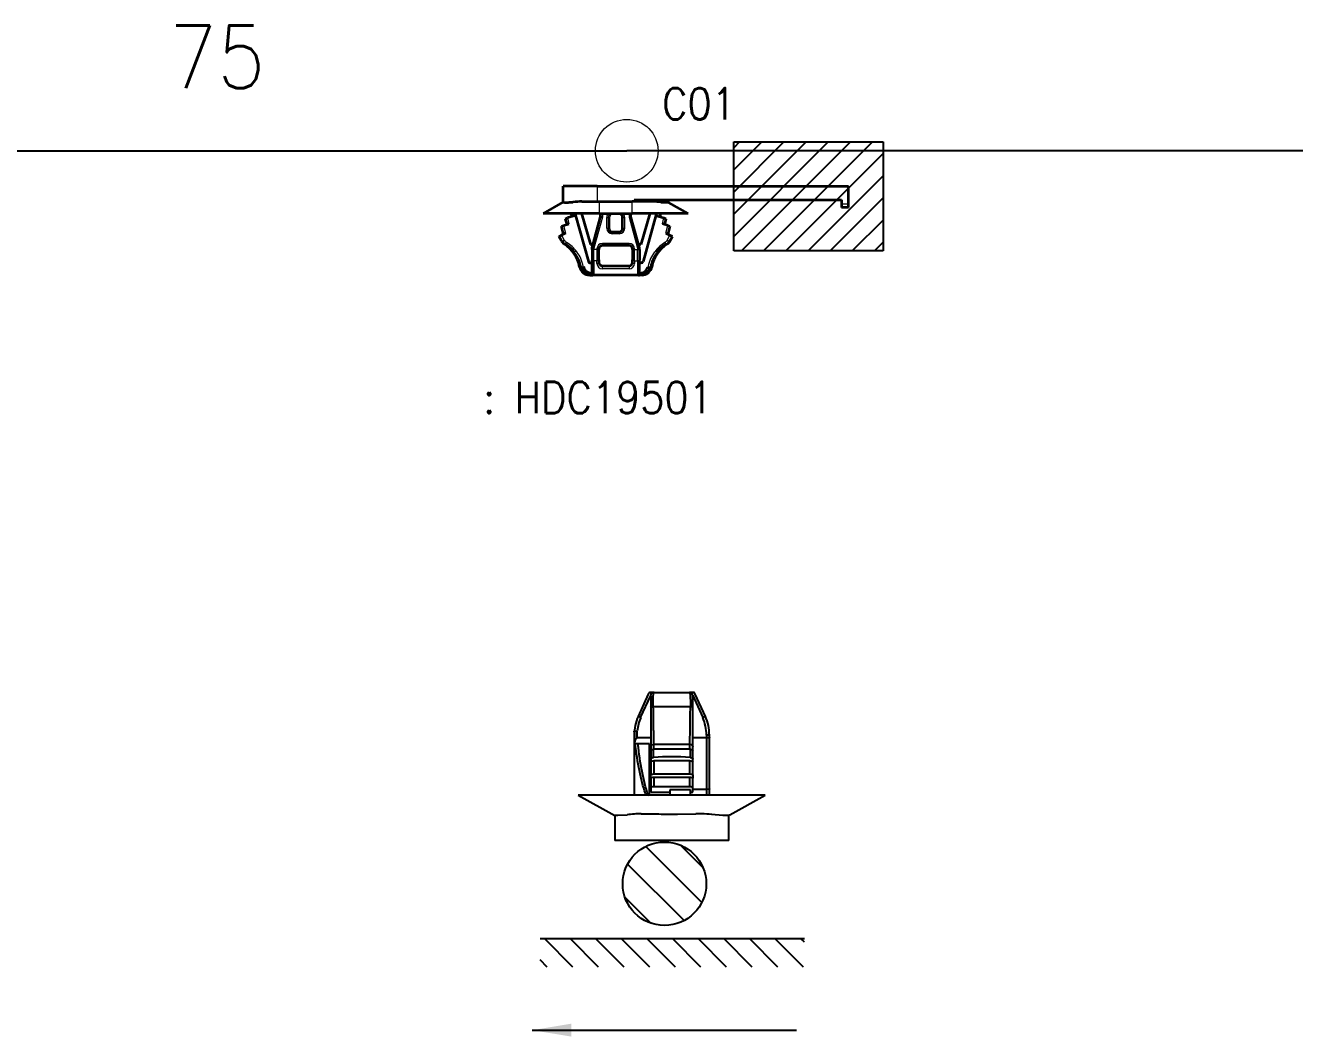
# Model space of a CAD drawing. Header units: inches. Extents: x 47316 to 59086, y 3141 to 11743.
# Drawn here: x 47722.6 to 47823.8, y 7178.5 to 7259.1 of the extents above; entities that cross this region are included whole.
import ezdxf

# ---------------------------------------------------------------- set-up
doc = ezdxf.new("R2010")
doc.units = ezdxf.units.IN
doc.header["$MEASUREMENT"] = 0
doc.layers.add('Beschreibung', color=7, linetype='Continuous', lineweight=25)
doc.styles.get("Standard").update_dxf_attribs({"font": ''})
doc.styles.get('Standard').set_extended_font_data('SimSun')
doc.linetypes.add('_VH_OTCON', pattern='A,0.0001,[7,VeSys.shx,S=0.1,R=0,X=0,Y=0],-0.4,[7,VeSys.shx,S=0.1,R=0,X=0,Y=0],-0.4,["X",Standard,S=1,R=0,X=-0.5,Y=-0.5],-0.0001,[7,VeSys.shx,S=0.1,R=0,X=0,Y=0],-0.4', length=1.2002)

msp = doc.modelspace()

# ---------------------------------------------------------------- linework, layer by layer
at = {"color": 0, "lineweight": -3}
for p, q in [((47786.59, 7249.84), (47779.06, 7242.3)), ((47784.83, 7249.84), (47779.06, 7244.07)), ((47783.06, 7249.84), (47779.06, 7245.84)), ((47781.29, 7249.84), (47779.06, 7247.61)), ((47779.52, 7249.84), (47779.06, 7249.37)), ((47779.06, 7241.15), (47779.06, 7249.84)), ((47779.06, 7249.84), (47790.97, 7249.84)), ((47788.36, 7249.84), (47779.67, 7241.15)), ((47790.13, 7249.84), (47781.44, 7241.15)), ((47790.97, 7249.84), (47790.97, 7241.15)), ((47790.97, 7248.91), (47783.21, 7241.15)), ((47790.97, 7247.14), (47784.98, 7241.15)), ((47790.97, 7245.37), (47786.74, 7241.15)), ((47790.97, 7243.6), (47788.51, 7241.15)), ((47790.97, 7241.84), (47790.28, 7241.15)), ((47790.97, 7241.15), (47779.06, 7241.15)), ((47772.64, 7205.57, 0), (47772.66, 7205.82, 0)), ((47772.66, 7205.82, 0), (47772.68, 7205.89, 0)), ((47772.68, 7205.91, 0), (47772.69, 7205.92, 0)), ((47772.68, 7205.89, 0), (47772.68, 7205.91, 0)), ((47772.69, 7205.92, 0), (47772.7, 7205.93, 0)), ((47772.69, 7205.92, 0), (47772.69, 7205.92, 0)), ((47775.52, 7205.93, 0), (47775.53, 7205.92, 0)), ((47775.53, 7205.92, 0), (47775.53, 7205.92, 0)), ((47775.53, 7205.92, 0), (47775.54, 7205.9, 0)), ((47775.54, 7205.9, 0), (47775.55, 7205.87, 0)), ((47775.55, 7205.87, 0), (47775.57, 7205.74, 0)), ((47775.57, 7205.74, 0), (47775.6, 7205.02, 0)), ((47772.62, 7204.8, 0), (47772.64, 7205.57, 0)), ((47775.6, 7205.02, 0), (47775.6, 7204.8, 0)), ((47771.11, 7202.77, 0), (47771.12, 7202.83, 0)), ((47771.12, 7202.83, 0), (47771.13, 7202.85, 0)), ((47777.06, 7202.3, 0), (47776.88, 7202.29, 0)), ((47777.1, 7202.3, 0), (47777.06, 7202.3, 0)), ((47777.11, 7202.31, 0), (47777.1, 7202.3, 0)), ((47777.11, 7202.32, 0), (47777.11, 7202.31, 0)), ((47777.11, 7202.31, 0), (47777.11, 7202.31, 0)), ((47777.11, 7202.31, 0), (47777.11, 7202.31, 0)), ((47772.43, 7200.63, 0), (47772.47, 7200.68, 0)), ((47772.47, 7200.68, 0), (47772.58, 7200.72, 0)), ((47772.58, 7200.72, 0), (47772.65, 7200.73, 0)), ((47775.57, 7200.73, 0), (47775.7, 7200.7, 0)), ((47775.7, 7200.7, 0), (47775.76, 7200.67, 0)), ((47772.43, 7200.61, 0), (47772.43, 7200.63, 0)), ((47775.76, 7200.67, 0), (47775.78, 7200.64, 0)), ((47775.78, 7200.64, 0), (47775.79, 7200.61, 0)), ((47772.02, 7197.85, 0), (47772.13, 7197.76, 0)), ((47772.13, 7197.76, 0), (47772.23, 7197.74, 0)), ((47777.06, 7198.2, 0), (47776.88, 7198.19, 0)), ((47777.1, 7198.21, 0), (47777.06, 7198.2, 0)), ((47777.11, 7198.21, 0), (47777.1, 7198.21, 0)), ((47777.11, 7198.22, 0), (47777.11, 7198.22, 0)), ((47777.11, 7198.22, 0), (47777.11, 7198.22, 0)), ((47777.11, 7198.22, 0), (47777.11, 7198.21, 0)), ((47769.56, 7196.12, 0), (47769.56, 7196.12, 0)), ((47769.56, 7196.12, 0), (47769.56, 7196.12, 0)), ((47769.56, 7196.12, 0), (47769.56, 7196.12, 0)), ((47769.56, 7196.12, 0), (47769.57, 7196.12, 0)), ((47769.57, 7196.12, 0), (47769.59, 7196.12, 0)), ((47769.59, 7196.12, 0), (47769.81, 7196.12, 0)), ((47771.72, 7196.24, 0), (47772.16, 7196.25, 0)), ((47772.16, 7196.25, 0), (47773.07, 7196.23, 0)), ((47778.18, 7196.13, 0), (47778.61, 7196.12, 0)), ((47778.61, 7196.12, 0), (47778.65, 7196.12, 0)), ((47778.65, 7196.12, 0), (47778.66, 7196.12, 0)), ((47778.66, 7196.12, 0), (47778.66, 7196.12, 0)), ((47778.66, 7196.12, 0), (47778.66, 7196.12, 0)), ((47776.51, 7189.17, 0), (47772.05, 7193.64, 0)), ((47776.61, 7191.94, 0), (47774.81, 7193.73, 0)), ((47775.1, 7187.72, 0), (47770.59, 7192.23, 0)), ((47772.46, 7187.5, 0), (47770.38, 7189.59, 0)), ((47763.62, 7186.29, 0), (47784.69, 7186.29, 0)), ((47766.23, 7184.02, 0), (47763.95, 7186.29, 0)), ((47768.27, 7184.02, 0), (47766, 7186.29, 0)), ((47770.31, 7184.02, 0), (47768.04, 7186.29, 0)), ((47772.35, 7184.02, 0), (47770.08, 7186.29, 0)), ((47774.4, 7184.02, 0), (47772.13, 7186.29, 0)), ((47776.44, 7184.02, 0), (47774.17, 7186.29, 0)), ((47778.48, 7184.02, 0), (47776.21, 7186.29, 0)), ((47780.53, 7184.02, 0), (47778.26, 7186.29, 0)), ((47782.57, 7184.02, 0), (47780.3, 7186.29, 0)), ((47784.61, 7184.02, 0), (47782.34, 7186.29, 0)), ((47784.69, 7185.99, 0), (47784.38, 7186.29, 0)), ((47764.18, 7184.02, 0), (47763.62, 7184.58, 0))]:
    msp.add_line(p, q, dxfattribs=at)
at = {"color": 0, "linetype": '_VH_OTCON', "lineweight": -2, "ltscale": 5}
for p in [(47704.77, 7249.13), (47900.77, 7249.13)]:
    msp.add_line(p, (47770.52, 7249.13), dxfattribs=at)
at = {"color": 0, "lineweight": 35, "ltscale": 0.125}
msp.add_line((47768.17, 7246.31), (47765.44, 7246.31), dxfattribs=at)
at = {"color": 0, "lineweight": 35, "ltscale": 0.058097}
msp.add_line((47765.44, 7245.04), (47765.44, 7246.31), dxfattribs=at)
at = {"color": 0, "lineweight": 35}
for p, q in [((47768.17, 7246.31), (47788.21, 7246.31)), ((47771.12, 7245.21), (47787.66, 7245.21)), ((47766.94, 7245.09), (47767.46, 7245.09)), ((47767.46, 7245.09), (47768.17, 7245.09)), ((47771.61, 7245.09), (47771.12, 7245.09)), ((47772.57, 7245.08), (47771.61, 7245.09)), ((47766.98, 7239.66), (47766.9, 7239.88)), ((47767.11, 7239.47), (47766.98, 7239.66)), ((47767.06, 7239.91), (47767.13, 7239.71)), ((47767.3, 7239.33), (47767.11, 7239.47)), ((47767.13, 7239.71), (47767.27, 7239.54)), ((47767.27, 7239.54), (47767.46, 7239.42)), ((47767.51, 7239.24), (47767.3, 7239.33)), ((47767.46, 7239.42), (47767.69, 7239.37)), ((47767.75, 7239.21), (47767.51, 7239.24)), ((47767.69, 7239.37), (47767.75, 7239.37)), ((47767.78, 7239.21), (47767.81, 7239.22)), ((47767.81, 7239.22), (47767.9, 7239.29)), ((47771.47, 7239.22), (47771.39, 7239.29)), ((47771.5, 7239.21), (47771.47, 7239.22)), ((47771.54, 7239.37), (47771.69, 7239.39)), ((47771.65, 7239.21), (47771.54, 7239.21)), ((47771.84, 7239.26), (47771.65, 7239.21)), ((47771.69, 7239.39), (47771.84, 7239.43)), ((47771.84, 7239.43), (47772.02, 7239.55)), ((47772.02, 7239.35), (47771.84, 7239.26)), ((47772.02, 7239.55), (47772.16, 7239.72)), ((47772.17, 7239.47), (47772.02, 7239.35)), ((47772.16, 7239.72), (47772.21, 7239.84)), ((47772.31, 7239.66), (47772.17, 7239.47)), ((47772.38, 7239.88), (47772.31, 7239.66))]:
    msp.add_line(p, q, dxfattribs=at)
at = {"color": 0, "lineweight": 13, "ltscale": 0.055515}
msp.add_line((47768.17, 7246.31), (47768.17, 7245.09), dxfattribs=at)
at = {"color": 0, "lineweight": 35, "ltscale": 0.065}
msp.add_line((47788.21, 7244.89), (47788.21, 7246.31), dxfattribs=at)
at = {"color": 0, "lineweight": 13, "ltscale": 0.005515}
msp.add_line((47771.12, 7245.21), (47771.12, 7245.09), dxfattribs=at)
at = {"color": 0, "lineweight": 35, "ltscale": 0.009625}
msp.add_line((47773.85, 7245), (47773.85, 7245.21), dxfattribs=at)
at = {"color": 0, "lineweight": 35, "ltscale": 0.015}
msp.add_line((47787.66, 7245.21), (47787.66, 7244.89), dxfattribs=at)
at = {"color": 0, "lineweight": 35, "ltscale": 0.083533}
msp.add_line((47765.43, 7245.03), (47763.85, 7244.12), dxfattribs=at)
at = {"color": 0, "lineweight": 35, "ltscale": 0.000679}
msp.add_line((47765.44, 7245.04), (47765.45, 7245.03), dxfattribs=at)
at = {"color": 0, "lineweight": 35, "ltscale": 0.0075}
for p, q in [((47768.17, 7245.09), (47768.33, 7245.09)), ((47771.12, 7245.09), (47770.95, 7245.09))]:
    msp.add_line(p, q, dxfattribs=at)
at = {"color": 0, "lineweight": 13, "ltscale": 0.001282}
msp.add_line((47768.33, 7245.09), (47768.33, 7245.07), dxfattribs=at)
at = {"color": 0, "lineweight": 35, "ltscale": 0.12}
for p, q in [((47768.33, 7245.09), (47770.95, 7245.09)), ((47768.33, 7244.12), (47770.95, 7244.12))]:
    msp.add_line(p, q, dxfattribs=at)
at = {"color": 0, "lineweight": 13, "ltscale": 0.04327}
msp.add_line((47768.33, 7245.07), (47768.33, 7244.12), dxfattribs=at)
at = {"color": 0, "lineweight": 13, "ltscale": 0.044551}
msp.add_line((47770.95, 7244.12), (47770.95, 7245.09), dxfattribs=at)
at = {"color": 0, "lineweight": 35, "ltscale": 0.031039}
msp.add_line((47773.25, 7245.03), (47772.57, 7245.08), dxfattribs=at)
at = {"color": 0, "lineweight": 35, "ltscale": 0.082984}
msp.add_line((47775.43, 7244.12), (47773.85, 7245), dxfattribs=at)
at = {"color": 0, "lineweight": 13, "ltscale": 0.025}
for p, q in [((47787.66, 7244.89), (47788.21, 7244.89)), ((47769.92, 7242.51), (47769.37, 7242.51))]:
    msp.add_line(p, q, dxfattribs=at)
at = {"color": 0, "lineweight": 35, "ltscale": 0.0125}
for p, q in [((47787.66, 7244.89), (47787.66, 7244.61)), ((47788.21, 7244.61), (47788.21, 7244.89)), ((47768.44, 7243.85), (47768.44, 7244.12)), ((47770.84, 7243.85), (47770.84, 7244.12))]:
    msp.add_line(p, q, dxfattribs=at)
at = {"color": 0, "lineweight": 35, "ltscale": 0.025}
for p, q in [((47788.21, 7244.61), (47787.66, 7244.61)), ((47769.92, 7244.09), (47769.37, 7244.09)), ((47769.37, 7242.67), (47769.92, 7242.67))]:
    msp.add_line(p, q, dxfattribs=at)
at = {"color": 0, "lineweight": 35, "ltscale": 0.027465}
for p, q in [((47764.45, 7244.12), (47763.85, 7244.12)), ((47775.43, 7244.12), (47774.83, 7244.12))]:
    msp.add_line(p, q, dxfattribs=at)
at = {"color": 0, "lineweight": 35, "ltscale": 0.177535}
for p, q in [((47768.33, 7244.12), (47764.45, 7244.12)), ((47774.83, 7244.12), (47770.95, 7244.12))]:
    msp.add_line(p, q, dxfattribs=at)
at = {"color": 0, "lineweight": 35, "ltscale": 0.020678}
for p, q in [((47765.48, 7243.16), (47765.91, 7243.31)), ((47773.8, 7243.16), (47773.37, 7243.31))]:
    msp.add_line(p, q, dxfattribs=at)
at = {"color": 0, "lineweight": 35, "ltscale": 0.007529}
for p, q in [((47765.64, 7243.71), (47765.8, 7243.77)), ((47765.33, 7243.11), (47765.48, 7243.16)), ((47773.8, 7243.16), (47773.96, 7243.11))]:
    msp.add_line(p, q, dxfattribs=at)
at = {"color": 0, "lineweight": 35, "ltscale": 0.021471}
for p, q in [((47765.76, 7243.26), (47765.64, 7243.71)), ((47773.64, 7243.71), (47773.53, 7243.26))]:
    msp.add_line(p, q, dxfattribs=at)
at = {"color": 0, "lineweight": 35, "ltscale": 0.030681}
for p, q in [((47766.43, 7243.98), (47765.8, 7243.77)), ((47772.85, 7243.98), (47773.49, 7243.77))]:
    msp.add_line(p, q, dxfattribs=at)
at = {"color": 0, "lineweight": 13, "ltscale": 0.021471}
for p, q in [((47765.8, 7243.77), (47765.91, 7243.31)), ((47773.37, 7243.31), (47773.49, 7243.77))]:
    msp.add_line(p, q, dxfattribs=at)
at = {"color": 0, "lineweight": 35, "ltscale": 0.002501}
for p, q in [((47766.1, 7244.07), (47766.1, 7244.12)), ((47773.18, 7244.12), (47773.18, 7244.07))]:
    msp.add_line(p, q, dxfattribs=at)
at = {"color": 0, "lineweight": 13, "ltscale": 0.013976}
for p, q in [((47766.41, 7244.07), (47766.1, 7244.07)), ((47773.18, 7244.07), (47772.88, 7244.07))]:
    msp.add_line(p, q, dxfattribs=at)
at = {"color": 0, "lineweight": 35, "ltscale": 0.008851}
for p, q in [((47766.1, 7244.07), (47766.11, 7243.87)), ((47773.18, 7244.07), (47773.18, 7243.87))]:
    msp.add_line(p, q, dxfattribs=at)
at = {"color": 0, "lineweight": 35, "ltscale": 0.002595}
for p, q in [((47766.39, 7244.12), (47766.41, 7244.07)), ((47772.88, 7244.07), (47772.89, 7244.12))]:
    msp.add_line(p, q, dxfattribs=at)
at = {"color": 0, "lineweight": 35, "ltscale": 0.003887}
for p, q in [((47766.41, 7244.07), (47766.43, 7243.98)), ((47772.88, 7244.07), (47772.85, 7243.98))]:
    msp.add_line(p, q, dxfattribs=at)
at = {"color": 0, "lineweight": 35, "ltscale": 0.175583}
for p, q in [((47766.43, 7243.98), (47767.46, 7240.29)), ((47772.85, 7243.98), (47771.83, 7240.29))]:
    msp.add_line(p, q, dxfattribs=at)
at = {"color": 0, "lineweight": 35, "ltscale": 0.117275}
for p, q in [((47766.91, 7244.12), (47767.64, 7241.66)), ((47772.37, 7244.12), (47771.65, 7241.66))]:
    msp.add_line(p, q, dxfattribs=at)
at = {"color": 0, "lineweight": 35, "ltscale": 0.11676}
for p, q in [((47767.76, 7241.39), (47768.44, 7243.85)), ((47771.53, 7241.39), (47770.84, 7243.85))]:
    msp.add_line(p, q, dxfattribs=at)
at = {"color": 0, "lineweight": 13, "ltscale": 0.11676}
for p, q in [((47768.58, 7243.83), (47767.9, 7241.37)), ((47770.71, 7243.83), (47771.39, 7241.37))]:
    msp.add_line(p, q, dxfattribs=at)
at = {"color": 0, "lineweight": 35, "ltscale": 0.006308}
for p, q in [((47768.58, 7243.83), (47768.44, 7243.85)), ((47770.71, 7243.83), (47770.84, 7243.85)), ((47767.9, 7241.37), (47767.76, 7241.39)), ((47771.39, 7241.37), (47771.53, 7241.39))]:
    msp.add_line(p, q, dxfattribs=at)
at = {"color": 0, "lineweight": 13, "ltscale": 0.013352}
for p, q in [((47768.58, 7244.12), (47768.58, 7243.83)), ((47770.71, 7244.12), (47770.71, 7243.83))]:
    msp.add_line(p, q, dxfattribs=at)
at = {"color": 0, "lineweight": 13, "ltscale": 0.04}
for p, q in [((47768.93, 7242.95), (47768.93, 7243.82)), ((47770.35, 7243.82), (47770.35, 7242.95))]:
    msp.add_line(p, q, dxfattribs=at)
at = {"color": 0, "lineweight": 13, "ltscale": 0.0075}
for p, q in [((47768.93, 7243.82), (47769.1, 7243.82)), ((47770.19, 7243.82), (47770.35, 7243.82)), ((47768.93, 7242.95), (47769.1, 7242.95)), ((47769.37, 7242.67), (47769.37, 7242.51)), ((47769.92, 7242.67), (47769.92, 7242.51)), ((47770.19, 7242.95), (47770.35, 7242.95)), ((47768.3, 7241.31), (47768.14, 7241.31)), ((47768.3, 7241.25), (47768.14, 7241.25)), ((47768.58, 7241.58), (47768.58, 7241.75)), ((47770.71, 7241.58), (47770.71, 7241.75)), ((47771.14, 7241.31), (47770.98, 7241.31)), ((47771.14, 7241.25), (47770.98, 7241.25)), ((47767.75, 7239.37), (47767.75, 7239.21)), ((47771.54, 7239.37), (47771.54, 7239.21))]:
    msp.add_line(p, q, dxfattribs=at)
at = {"color": 0, "lineweight": 35, "ltscale": 0.04}
for p, q in [((47769.1, 7243.82), (47769.1, 7242.95)), ((47770.19, 7242.95), (47770.19, 7243.82))]:
    msp.add_line(p, q, dxfattribs=at)
at = {"color": 0, "lineweight": 13, "ltscale": 0.001247}
for p, q in [((47769.37, 7244.12), (47769.37, 7244.09)), ((47769.92, 7244.12), (47769.92, 7244.09))]:
    msp.add_line(p, q, dxfattribs=at)
at = {"color": 0, "lineweight": 35, "ltscale": 0.007528}
msp.add_line((47773.49, 7243.77), (47773.64, 7243.71), dxfattribs=at)
at = {"color": 0, "lineweight": 35, "ltscale": 0.003397}
for p, q in [((47765.11, 7242.29), (47765.18, 7242.32)), ((47774.17, 7242.29), (47774.11, 7242.32))]:
    msp.add_line(p, q, dxfattribs=at)
at = {"color": 0, "lineweight": 35, "ltscale": 0.019002}
for p, q in [((47765.31, 7241.93), (47765.11, 7242.29)), ((47773.97, 7241.93), (47774.17, 7242.29))]:
    msp.add_line(p, q, dxfattribs=at)
at = {"color": 0, "lineweight": 35, "ltscale": 0.007407}
for p, q in [((47765.18, 7242.32), (47765.32, 7242.4)), ((47773.96, 7242.4), (47774.11, 7242.32))]:
    msp.add_line(p, q, dxfattribs=at)
at = {"color": 0, "lineweight": 13, "ltscale": 0.020802}
for p, q in [((47765.4, 7241.93), (47765.18, 7242.32)), ((47774.11, 7242.32), (47773.88, 7241.93))]:
    msp.add_line(p, q, dxfattribs=at)
at = {"color": 0, "lineweight": 35, "ltscale": 0.016059}
for p, q in [((47765.64, 7242.55), (47765.32, 7242.4)), ((47773.65, 7242.55), (47773.96, 7242.4))]:
    msp.add_line(p, q, dxfattribs=at)
at = {"color": 0, "lineweight": 13, "ltscale": 0.020348}
for p, q in [((47765.32, 7242.4), (47765.54, 7242.01)), ((47773.74, 7242.01), (47773.96, 7242.4))]:
    msp.add_line(p, q, dxfattribs=at)
at = {"color": 0, "lineweight": 35, "ltscale": 0.029976}
for p, q in [((47765.49, 7242.48), (47765.33, 7243.11)), ((47773.96, 7243.11), (47773.8, 7242.48))]:
    msp.add_line(p, q, dxfattribs=at)
at = {"color": 0, "lineweight": 13, "ltscale": 0.029038}
for p, q in [((47765.48, 7243.16), (47765.64, 7242.55)), ((47773.65, 7242.55), (47773.8, 7243.16))]:
    msp.add_line(p, q, dxfattribs=at)
at = {"color": 0, "lineweight": 13, "ltscale": 0.004089}
for p, q in [((47765.4, 7241.93), (47765.31, 7241.93)), ((47773.88, 7241.93), (47773.97, 7241.93))]:
    msp.add_line(p, q, dxfattribs=at)
at = {"color": 0, "lineweight": 13, "ltscale": 0.007382}
for p, q in [((47765.4, 7241.93), (47765.54, 7242.01)), ((47773.74, 7242.01), (47773.88, 7241.93))]:
    msp.add_line(p, q, dxfattribs=at)
at = {"color": 0, "lineweight": 13, "ltscale": 0.004225}
for p, q in [((47765.54, 7241.68), (47765.64, 7241.68)), ((47773.74, 7241.68), (47773.65, 7241.68))]:
    msp.add_line(p, q, dxfattribs=at)
at = {"color": 0, "lineweight": 13, "ltscale": 0.007452}
for p, q in [((47765.64, 7241.68), (47765.72, 7241.82)), ((47773.56, 7241.82), (47773.65, 7241.68))]:
    msp.add_line(p, q, dxfattribs=at)
at = {"color": 0, "lineweight": 35, "ltscale": 0.009097}
for p, q in [((47767.64, 7241.66), (47767.83, 7241.66)), ((47771.65, 7241.66), (47771.45, 7241.66))]:
    msp.add_line(p, q, dxfattribs=at)
at = {"color": 0, "lineweight": 35, "ltscale": 0.006314}
for p, q in [((47767.76, 7241.25), (47767.76, 7241.39)), ((47771.53, 7241.25), (47771.53, 7241.39))]:
    msp.add_line(p, q, dxfattribs=at)
at = {"color": 0, "lineweight": 35, "ltscale": 0.038472}
for p, q in [((47767.76, 7241.25), (47767.76, 7240.41)), ((47771.53, 7241.25), (47771.53, 7240.41))]:
    msp.add_line(p, q, dxfattribs=at)
at = {"color": 0, "lineweight": 13, "ltscale": 0.00625}
for p, q in [((47767.9, 7241.25), (47767.76, 7241.25)), ((47771.39, 7241.25), (47771.53, 7241.25))]:
    msp.add_line(p, q, dxfattribs=at)
at = {"color": 0, "lineweight": 13, "ltscale": 0.005462}
for p, q in [((47767.9, 7241.37), (47767.9, 7241.25)), ((47771.39, 7241.37), (47771.39, 7241.25))]:
    msp.add_line(p, q, dxfattribs=at)
at = {"color": 0, "lineweight": 13, "ltscale": 0.041036}
for p, q in [((47767.9, 7240.36), (47767.9, 7241.25)), ((47768.14, 7241.25), (47768.14, 7240.36)), ((47771.14, 7240.36), (47771.14, 7241.25)), ((47771.39, 7240.36), (47771.39, 7241.25))]:
    msp.add_line(p, q, dxfattribs=at)
at = {"color": 0, "lineweight": 13, "ltscale": 0.01125}
for p, q in [((47768.14, 7241.25), (47767.9, 7241.25)), ((47771.14, 7241.25), (47771.39, 7241.25)), ((47768.14, 7240.36), (47767.9, 7240.36)), ((47771.14, 7240.36), (47771.39, 7240.36))]:
    msp.add_line(p, q, dxfattribs=at)
at = {"color": 0, "lineweight": 13, "ltscale": 0.002564}
for p, q in [((47768.14, 7241.25), (47768.14, 7241.31)), ((47771.14, 7241.31), (47771.14, 7241.25))]:
    msp.add_line(p, q, dxfattribs=at)
at = {"color": 0, "lineweight": 35, "ltscale": 0.002564}
for p, q in [((47768.3, 7241.31), (47768.3, 7241.25)), ((47770.98, 7241.25), (47770.98, 7241.31))]:
    msp.add_line(p, q, dxfattribs=at)
at = {"color": 0, "lineweight": 35, "ltscale": 0.037959}
for p, q in [((47768.3, 7240.42), (47768.3, 7241.25)), ((47770.98, 7241.25), (47770.98, 7240.42))]:
    msp.add_line(p, q, dxfattribs=at)
at = {"color": 0, "lineweight": 13, "ltscale": 0.0975}
for p, q in [((47768.58, 7241.75), (47770.71, 7241.75)), ((47770.71, 7239.71), (47768.58, 7239.71))]:
    msp.add_line(p, q, dxfattribs=at)
at = {"color": 0, "lineweight": 35, "ltscale": 0.0975}
for p, q in [((47770.71, 7241.58), (47768.58, 7241.58)), ((47768.58, 7239.94), (47770.71, 7239.94))]:
    msp.add_line(p, q, dxfattribs=at)
at = {"color": 0, "lineweight": 35, "ltscale": 0.0015}
for p, q in [((47767.59, 7240.19), (47767.62, 7240.19)), ((47771.7, 7240.19), (47771.66, 7240.19))]:
    msp.add_line(p, q, dxfattribs=at)
at = {"color": 0, "lineweight": 35, "ltscale": 0.048384}
for p, q in [((47767.76, 7239.36), (47767.76, 7240.41)), ((47771.53, 7239.36), (47771.53, 7240.41))]:
    msp.add_line(p, q, dxfattribs=at)
at = {"color": 0, "lineweight": 13, "ltscale": 0.048964}
for p, q in [((47767.9, 7240.36), (47767.9, 7239.29)), ((47771.39, 7240.36), (47771.39, 7239.29))]:
    msp.add_line(p, q, dxfattribs=at)
at = {"color": 0, "lineweight": 13, "ltscale": 0.009477}
for p, q in [((47768.14, 7240.15), (47768.14, 7240.36)), ((47771.14, 7240.36), (47771.14, 7240.15))]:
    msp.add_line(p, q, dxfattribs=at)
at = {"color": 0, "lineweight": 35, "ltscale": 0.009477}
for p, q in [((47768.3, 7240.42), (47768.3, 7240.22)), ((47770.98, 7240.22), (47770.98, 7240.42))]:
    msp.add_line(p, q, dxfattribs=at)
at = {"color": 0, "lineweight": 13, "ltscale": 0.006544}
for p, q in [((47766.76, 7239.88), (47766.9, 7239.88)), ((47772.52, 7239.88), (47772.38, 7239.88))]:
    msp.add_line(p, q, dxfattribs=at)
at = {"color": 0, "lineweight": 13, "ltscale": 0.00714}
for p, q in [((47766.9, 7239.88), (47767.06, 7239.91)), ((47772.23, 7239.91), (47772.38, 7239.88))]:
    msp.add_line(p, q, dxfattribs=at)
at = {"color": 0, "lineweight": 35, "ltscale": 0.008254}
for p, q in [((47767.57, 7239.21), (47767.75, 7239.21)), ((47771.72, 7239.21), (47771.54, 7239.21))]:
    msp.add_line(p, q, dxfattribs=at)
at = {"color": 0, "lineweight": 13, "ltscale": 0.000579}
for p, q in [((47767.75, 7239.37), (47767.76, 7239.37)), ((47771.53, 7239.37), (47771.54, 7239.37))]:
    msp.add_line(p, q, dxfattribs=at)
at = {"color": 0, "lineweight": 35, "ltscale": 0.000902}
msp.add_line((47767.77, 7239.21), (47767.75, 7239.21), dxfattribs=at)
at = {"color": 0, "lineweight": 35, "ltscale": 0.004469}
msp.add_line((47767.76, 7239.36), (47767.76, 7239.26), dxfattribs=at)
at = {"color": 0, "lineweight": 35, "ltscale": 0.002337}
msp.add_line((47767.76, 7239.26), (47767.76, 7239.21), dxfattribs=at)
at = {"color": 0, "lineweight": 35, "ltscale": 0.000981}
for p, q in [((47767.78, 7239.21), (47767.76, 7239.21)), ((47771.5, 7239.21), (47771.53, 7239.21))]:
    msp.add_line(p, q, dxfattribs=at)
at = {"color": 0, "lineweight": 35, "ltscale": 0.000373}
for p, q in [((47767.76, 7239.21), (47767.77, 7239.21)), ((47771.53, 7239.21), (47771.52, 7239.21))]:
    msp.add_line(p, q, dxfattribs=at)
at = {"color": 0, "lineweight": 35, "ltscale": 0.002639}
for p, q in [((47767.77, 7239.21), (47767.82, 7239.21)), ((47771.52, 7239.21), (47771.46, 7239.21))]:
    msp.add_line(p, q, dxfattribs=at)
at = {"color": 0, "lineweight": 35, "ltscale": 0.002032}
for p, q in [((47767.82, 7239.21), (47767.78, 7239.21)), ((47771.46, 7239.21), (47771.5, 7239.21))]:
    msp.add_line(p, q, dxfattribs=at)
at = {"color": 0, "lineweight": 35, "ltscale": 0.166478}
msp.add_line((47771.46, 7239.21), (47767.82, 7239.21), dxfattribs=at)
at = {"color": 0, "lineweight": 13, "ltscale": 0.16}
msp.add_line((47767.9, 7239.29), (47771.39, 7239.29), dxfattribs=at)
at = {"color": 0, "lineweight": 13, "ltscale": 0.010578}
for p, q in [((47768.58, 7239.71), (47768.58, 7239.94)), ((47770.71, 7239.94), (47770.71, 7239.71))]:
    msp.add_line(p, q, dxfattribs=at)
at = {"color": 0, "lineweight": 35, "ltscale": 0.000952}
msp.add_line((47771.54, 7239.21), (47771.52, 7239.21), dxfattribs=at)
at = {"color": 0, "lineweight": 35, "ltscale": 0.004472}
msp.add_line((47771.53, 7239.26), (47771.53, 7239.36), dxfattribs=at)
at = {"color": 0, "lineweight": 35, "ltscale": 0.002334}
msp.add_line((47771.53, 7239.26), (47771.53, 7239.21), dxfattribs=at)
at = {"color": 0, "lineweight": -3, "ltscale": 0.053693}
for p, q in [((47772.23, 7205.79, 0), (47771.43, 7204.01, 0)), ((47776.79, 7204.01, 0), (47775.99, 7205.79, 0))]:
    msp.add_line(p, q, dxfattribs=at)
at = {"color": 0, "lineweight": -3, "ltscale": 0.006045}
for p, q in [((47772.62, 7205.93, 0), (47772.4, 7205.92, 0)), ((47775.81, 7205.92, 0), (47775.59, 7205.93, 0))]:
    msp.add_line(p, q, dxfattribs=at)
at = {"color": 0, "lineweight": -3, "ltscale": 0.000905}
for p, q in [((47772.4, 7205.92, 0), (47772.44, 7205.93, 0)), ((47775.78, 7205.93, 0), (47775.81, 7205.92, 0))]:
    msp.add_line(p, q, dxfattribs=at)
at = {"color": 0, "lineweight": -3, "ltscale": 0.005143}
for p, q in [((47772.44, 7205.93, 0), (47772.62, 7205.93, 0)), ((47775.59, 7205.93, 0), (47775.78, 7205.93, 0))]:
    msp.add_line(p, q, dxfattribs=at)
at = {"color": 0, "lineweight": -3, "ltscale": 0.002066}
for p, q in [((47772.7, 7205.93, 0), (47772.62, 7205.93, 0)), ((47775.59, 7205.93, 0), (47775.52, 7205.93, 0))]:
    msp.add_line(p, q, dxfattribs=at)
at = {"color": 0, "lineweight": -3, "ltscale": 0.0775}
for p, q in [((47772.7, 7205.93, 0), (47775.52, 7205.93, 0)), ((47772.7, 7200.48, 0), (47775.52, 7200.48, 0)), ((47772.7, 7199.42, 0), (47775.52, 7199.42, 0)), ((47772.7, 7199.17, 0), (47775.52, 7199.17, 0)), ((47772.7, 7198.42, 0), (47775.52, 7198.42, 0))]:
    msp.add_line(p, q, dxfattribs=at)
at = {"color": 0, "lineweight": -3, "ltscale": 0.053057}
for p, q in [((47771.63, 7203.92, 0), (47772.43, 7205.68, 0)), ((47775.79, 7205.68, 0), (47776.58, 7203.92, 0))]:
    msp.add_line(p, q, dxfattribs=at)
at = {"color": 0, "lineweight": -3, "ltscale": 0.021668}
msp.add_line((47772.43, 7205.65, 0), (47772.43, 7204.86, 0), dxfattribs=at)
at = {"color": 0, "lineweight": -3, "ltscale": 0.002983}
msp.add_line((47772.43, 7204.86, 0), (47772.43, 7204.76, 0), dxfattribs=at)
at = {"color": 0, "lineweight": -3, "ltscale": 0.053395}
for p, q in [((47772.43, 7204.76, 0), (47772.43, 7202.81, 0)), ((47775.79, 7202.81, 0), (47775.79, 7204.76, 0))]:
    msp.add_line(p, q, dxfattribs=at)
at = {"color": 0, "lineweight": -3, "ltscale": 0.08209}
msp.add_line((47772.62, 7204.8, 0), (47775.6, 7204.8, 0), dxfattribs=at)
at = {"color": 0, "lineweight": -3, "ltscale": 0.024651}
msp.add_line((47775.79, 7204.76, 0), (47775.79, 7205.65, 0), dxfattribs=at)
at = {"color": 0, "lineweight": -3, "ltscale": 0.00625}
for p, q in [((47771.63, 7203.92, 0), (47771.43, 7204.01, 0)), ((47776.79, 7204.01, 0), (47776.58, 7203.92, 0)), ((47777.11, 7202.52, 0), (47776.88, 7202.52, 0))]:
    msp.add_line(p, q, dxfattribs=at)
at = {"color": 0, "lineweight": -3, "ltscale": 0.00605}
msp.add_line((47771.13, 7202.85, 0), (47771.35, 7202.84, 0), dxfattribs=at)
at = {"color": 0, "lineweight": -3, "ltscale": 0.028114}
msp.add_line((47771.13, 7202.85, 0), (47771.13, 7201.83, 0), dxfattribs=at)
at = {"color": 0, "lineweight": -3, "ltscale": 0.015327}
msp.add_line((47771.35, 7202.29, 0), (47771.35, 7202.84, 0), dxfattribs=at)
at = {"color": 0, "lineweight": -3, "ltscale": 0.034162}
for p, q in [((47772.43, 7202.81, 0), (47772.43, 7201.57, 0)), ((47775.79, 7201.57, 0), (47775.79, 7202.81, 0))]:
    msp.add_line(p, q, dxfattribs=at)
at = {"color": 0, "lineweight": -3, "ltscale": 0.131314}
msp.add_line((47771.11, 7202.52, 0), (47771.11, 7197.74, 0), dxfattribs=at)
at = {"color": 0, "lineweight": -3, "ltscale": 0.00175}
msp.add_line((47771.13, 7201.83, 0), (47771.19, 7201.83, 0), dxfattribs=at)
at = {"color": 0, "lineweight": -3, "ltscale": 0.006094}
msp.add_line((47771.41, 7201.83, 0), (47771.19, 7201.83, 0), dxfattribs=at)
at = {"color": 0, "lineweight": -3, "ltscale": 0.029565}
msp.add_line((47772.43, 7202.29, 0), (47771.35, 7202.29, 0), dxfattribs=at)
at = {"color": 0, "lineweight": -3, "ltscale": 0.025266}
msp.add_line((47772.33, 7201.83, 0), (47771.41, 7201.83, 0), dxfattribs=at)
at = {"color": 0, "lineweight": -3, "ltscale": 0.1125}
for p, q in [((47772.33, 7197.74, 0), (47772.33, 7201.83, 0)), ((47776.88, 7202.29, 0), (47776.88, 7198.19, 0)), ((47777.11, 7198.22, 0), (47777.11, 7202.32, 0))]:
    msp.add_line(p, q, dxfattribs=at)
at = {"color": 0, "lineweight": -3, "ltscale": 0.079191}
msp.add_line((47772.67, 7201.8, 0), (47775.55, 7201.8, 0), dxfattribs=at)
at = {"color": 0, "lineweight": -3, "ltscale": 0.03}
for p, q in [((47776.88, 7202.29, 0), (47775.79, 7202.29, 0)), ((47776.88, 7198.19, 0), (47775.79, 7198.19, 0))]:
    msp.add_line(p, q, dxfattribs=at)
at = {"color": 0, "lineweight": -3, "ltscale": 0.006314}
msp.add_line((47776.88, 7202.52, 0), (47776.88, 7202.29, 0), dxfattribs=at)
at = {"color": 0, "lineweight": -3, "ltscale": 0.005462}
msp.add_line((47777.11, 7202.32, 0), (47777.11, 7202.52, 0), dxfattribs=at)
at = {"color": 0, "lineweight": -3, "ltscale": 0.008564}
for p, q in [((47772.43, 7201.57, 0), (47772.43, 7201.26, 0)), ((47775.79, 7201.26, 0), (47775.79, 7201.57, 0))]:
    msp.add_line(p, q, dxfattribs=at)
at = {"color": 0, "lineweight": -3, "ltscale": 0.017713}
for p, q in [((47772.43, 7201.26, 0), (47772.43, 7200.61, 0)), ((47775.79, 7200.61, 0), (47775.79, 7201.26, 0))]:
    msp.add_line(p, q, dxfattribs=at)
at = {"color": 0, "lineweight": -3, "ltscale": 0.080151}
msp.add_line((47775.57, 7201.39, 0), (47772.65, 7201.39, 0), dxfattribs=at)
at = {"color": 0, "lineweight": -3, "ltscale": 0.018102}
for p, q in [((47772.65, 7200.73, 0), (47772.65, 7201.39, 0)), ((47775.57, 7201.39, 0), (47775.57, 7200.73, 0))]:
    msp.add_line(p, q, dxfattribs=at)
at = {"color": 0, "lineweight": -3, "ltscale": 0.00704}
for p, q in [((47772.43, 7200.61, 0), (47772.43, 7200.36, 0)), ((47775.79, 7200.36, 0), (47775.79, 7200.61, 0))]:
    msp.add_line(p, q, dxfattribs=at)
at = {"color": 0, "lineweight": -3, "ltscale": 0.028176}
for p, q in [((47772.43, 7200.36, 0), (47772.43, 7199.33, 0)), ((47775.79, 7199.33, 0), (47775.79, 7200.36, 0))]:
    msp.add_line(p, q, dxfattribs=at)
at = {"color": 0, "lineweight": -3, "ltscale": 0.029086}
for p, q in [((47772.7, 7199.42, 0), (47772.7, 7200.48, 0)), ((47775.52, 7200.48, 0), (47775.52, 7199.42, 0))]:
    msp.add_line(p, q, dxfattribs=at)
at = {"color": 0, "lineweight": -3, "ltscale": 0.006732}
for p, q in [((47772.43, 7199.08, 0), (47772.43, 7199.33, 0)), ((47775.79, 7199.33, 0), (47775.79, 7199.08, 0))]:
    msp.add_line(p, q, dxfattribs=at)
at = {"color": 0, "lineweight": -3, "ltscale": 0.020833}
for p, q in [((47772.43, 7199.08, 0), (47772.43, 7198.33, 0)), ((47772.7, 7198.42, 0), (47772.7, 7199.17, 0)), ((47775.52, 7199.17, 0), (47775.52, 7198.42, 0)), ((47775.79, 7198.33, 0), (47775.79, 7199.08, 0))]:
    msp.add_line(p, q, dxfattribs=at)
at = {"color": 0, "lineweight": -3, "ltscale": 0.1025}
for p, q in [((47770.38, 7197.74, 0), (47766.65, 7197.74, 0)), ((47781.57, 7197.74, 0), (47777.84, 7197.74, 0))]:
    msp.add_line(p, q, dxfattribs=at)
at = {"color": 0, "lineweight": -3, "ltscale": 0.091569}
msp.add_line((47766.65, 7197.74, 0), (47769.56, 7196.11, 0), dxfattribs=at)
at = {"color": 0, "lineweight": -3, "ltscale": 0.205}
msp.add_line((47777.84, 7197.74, 0), (47770.38, 7197.74, 0), dxfattribs=at)
at = {"color": 0, "lineweight": -3, "ltscale": 0.002888}
msp.add_line((47772.33, 7197.74, 0), (47772.23, 7197.74, 0), dxfattribs=at)
at = {"color": 0, "lineweight": -3, "ltscale": 0.0025}
msp.add_line((47772.43, 7198.19, 0), (47772.33, 7198.19, 0), dxfattribs=at)
at = {"color": 0, "lineweight": -3, "ltscale": 0.009989}
for p, q in [((47772.43, 7198.33, 0), (47772.43, 7197.96, 0)), ((47775.79, 7197.96, 0), (47775.79, 7198.33, 0))]:
    msp.add_line(p, q, dxfattribs=at)
at = {"color": 0, "lineweight": -3, "ltscale": 0.0425}
msp.add_line((47772.43, 7197.96, 0), (47773.97, 7197.96, 0), dxfattribs=at)
at = {"color": 0, "lineweight": -3, "ltscale": 0.045}
msp.add_line((47775.61, 7198.15, 0), (47773.97, 7198.15, 0), dxfattribs=at)
at = {"color": 0, "lineweight": -3, "ltscale": 0.011349}
msp.add_line((47773.97, 7198.15, 0), (47773.97, 7197.74, 0), dxfattribs=at)
at = {"color": 0, "lineweight": -3, "ltscale": 0.008849}
msp.add_line((47775.61, 7197.83, 0), (47775.61, 7198.15, 0), dxfattribs=at)
at = {"color": 0, "lineweight": -3, "ltscale": 0.005}
msp.add_line((47775.61, 7197.96, 0), (47775.79, 7197.96, 0), dxfattribs=at)
at = {"color": 0, "lineweight": -3, "ltscale": 0.0125}
msp.add_line((47776.88, 7198.19, 0), (47776.88, 7197.74, 0), dxfattribs=at)
at = {"color": 0, "lineweight": -3, "ltscale": 0.013352}
msp.add_line((47777.11, 7197.74, 0), (47777.11, 7198.22, 0), dxfattribs=at)
at = {"color": 0, "lineweight": -3, "ltscale": 0.088935}
msp.add_line((47778.74, 7196.16, 0), (47781.57, 7197.74, 0), dxfattribs=at)
at = {"color": 0, "lineweight": -3, "ltscale": 0.055515}
for p, q in [((47769.56, 7196.12, 0), (47769.56, 7194.1, 0)), ((47778.66, 7194.1, 0), (47778.66, 7196.12, 0))]:
    msp.add_line(p, q, dxfattribs=at)
at = {"color": 0, "lineweight": -3, "ltscale": 0.020257}
msp.add_line((47769.81, 7196.12, 0), (47770.55, 7196.17, 0), dxfattribs=at)
at = {"color": 0, "lineweight": -3, "ltscale": 0.001289}
msp.add_line((47771.67, 7196.24, 0), (47771.72, 7196.24, 0), dxfattribs=at)
at = {"color": 0, "lineweight": -3, "ltscale": 0.040122}
msp.add_line((47774.58, 7196.21, 0), (47776.04, 7196.25, 0), dxfattribs=at)
at = {"color": 0, "lineweight": -3, "ltscale": 0.024344}
msp.add_line((47777.29, 7196.2, 0), (47778.18, 7196.13, 0), dxfattribs=at)
at = {"color": 0, "lineweight": -3, "ltscale": 0.002634}
msp.add_line((47778.66, 7196.11, 0), (47778.74, 7196.16, 0), dxfattribs=at)
at = {"color": 0, "lineweight": -3, "ltscale": 0.25}
msp.add_line((47778.66, 7194.1, 0), (47769.56, 7194.1, 0), dxfattribs=at)
at = {"color": 0, "linetype": 'Continuous', "lineweight": 15}
msp.add_circle((47770.52, 7249.13), 2.5, dxfattribs=at)
at = {"color": 0, "lineweight": -3}
msp.add_circle((47773.53, 7190.66, 0), 3.33, dxfattribs=at)
at = {"color": 0, "lineweight": 35}
for centre, radius, start, end in [((47765.73, 7246.94), 1.93, 261.8362, 269.0839), ((47765.75, 7247.82), 2.81, 268.9393, 272.0077), ((47765.51, 7253.02), 8.01, 272.4165, 275.0805), ((47767.44, 7231.93), 13.16, 92.1435, 95.3099), ((47773.61, 7249.96), 4.94, 265.8469, 268.0141), ((47773.59, 7251.33), 6.31, 268.5519, 270.8883), ((47773.72, 7244.28), 0.733, 79.7849, 91.8591), ((47769.37, 7243.82), 0.273, 90, 180), ((47769.92, 7243.82), 0.273, 0, 90), ((47769.37, 7242.95), 0.273, 180, 270), ((47769.92, 7242.95), 0.273, 270, 0), ((47765.91, 7242.26), 0.683, 209.0124, 237.7148), ((47764.1, 7239.4), 2.7, 10.2704, 57.7148), ((47764.16, 7239.28), 2.82, 37.0411, 58.4228), ((47768.58, 7241.31), 0.273, 90, 180), ((47770.71, 7241.31), 0.273, 0, 90), ((47775.18, 7239.4), 2.7, 122.2852, 169.7296), ((47775.12, 7239.28), 2.82, 121.5772, 142.9589), ((47773.38, 7242.26), 0.683, 302.2852, 330.9876), ((47767.59, 7240.33), 0.137, 195.5241, 270), ((47767.62, 7240.33), 0.137, 270, 0), ((47768.58, 7240.22), 0.273, 180, 270), ((47770.71, 7240.22), 0.273, 270, 0), ((47771.66, 7240.33), 0.137, 180, 270), ((47771.7, 7240.33), 0.137, 270, 344.4759), ((47767.57, 7240.03), 0.819, 190.2704, 270), ((47771.72, 7240.03), 0.819, 270, 349.7296)]:
    msp.add_arc(centre, radius, start, end, dxfattribs=at)
at = {"color": 0, "lineweight": 13}
for centre, radius, start, end in [((47769.37, 7243.82), 0.437, 136.5678, 180), ((47769.92, 7243.82), 0.437, 0, 43.4322), ((47769.37, 7242.95), 0.437, 180, 270), ((47769.92, 7242.95), 0.437, 270, 0), ((47766, 7242.27), 0.686, 209.3427, 238.0935), ((47766, 7242.27), 0.524, 209.6257, 238.3672), ((47764.15, 7239.28), 2.99, 36.9174, 58.249), ((47768.58, 7241.31), 0.437, 90, 180), ((47770.71, 7241.31), 0.437, 0, 90), ((47775.14, 7239.28), 2.99, 121.751, 143.0826), ((47773.29, 7242.27), 0.524, 301.6328, 330.3743), ((47773.29, 7242.27), 0.686, 301.904, 330.6574), ((47764.28, 7239.36), 2.67, 11.1336, 37.1861), ((47764.26, 7239.37), 2.85, 11.0124, 36.913), ((47768.58, 7240.15), 0.437, 180.0002, 269.9998), ((47770.71, 7240.15), 0.437, 270.0002, 359.9998), ((47775.02, 7239.37), 2.85, 143.087, 168.9876), ((47775, 7239.36), 2.67, 142.8139, 168.8664), ((47771.61, 7240.03), 0.627, 343.0089, 349.1485)]:
    msp.add_arc(centre, radius, start, end, dxfattribs=at)
at = {"color": 0, "lineweight": -3}
for centre, radius, start, end in [((47772.44, 7205.7, 0), 0.228, 98.2972, 155.7723), ((47772.7, 7205.65, 0), 0.273, 90, 180), ((47775.52, 7205.65, 0), 0.273, 0, 90), ((47775.78, 7205.7, 0), 0.228, 24.2277, 81.7028), ((47919.69, 7205.93, 0), 147.08, 180.4397, 181.1537), ((47628.52, 7205.93, 0), 147.08, 358.8463, 359.5603), ((47774.75, 7202.52, 0), 3.64, 155.7723, 180), ((47774.75, 7202.52, 0), 3.41, 155.7723, 174.4832), ((47773.47, 7202.52, 0), 3.41, 0, 24.2277), ((47773.47, 7202.52, 0), 3.64, 0, 24.2277), ((47933.39, 7206.14, 0), 160.78, 181.1299, 181.5479), ((47614.83, 7206.14, 0), 160.78, 358.4521, 358.8701), ((47781.35, 7201.23, 0), 8.7, 176.249, 178.9517), ((47766.87, 7201.23, 0), 8.7, 1.0455, 3.749), ((47774.11, 7181.19, 0), 19.6, 85.7377, 94.2623), ((47774.32, 7200.09, 0), 3.21, 224.1966, 227.1586), ((47774.79, 7197.83, 0), 0.819, 353.6206, 0), ((47772.11, 7181.02, 0), 15.23, 91.6453, 95.8705), ((47774.11, 7228.42, 0), 32.21, 268.1503, 270.8343), ((47776.21, 7180.99, 0), 15.25, 88.8902, 90.6243), ((47776.22, 7182.76, 0), 13.48, 85.4179, 88.7898)]:
    msp.add_arc(centre, radius, start, end, dxfattribs=at)
at = {"color": 0, "lineweight": 13}
for centre, major_axis, start_param, end_param in [((47767.9, 7240.41), (0.137, 0), 3.141593, 4.712389), ((47768.14, 7240.42), (0.164, 0), 4.712389, 6.283185), ((47768.14, 7240.22), (0.164, 0), 4.712389, 6.283185), ((47771.14, 7240.42), (0.164, 0), 3.141593, 4.712389), ((47771.14, 7240.22), (0.164, 0), 3.141593, 4.712389), ((47771.39, 7240.41), (-0.137, 0), 1.570796, 3.141593)]:
    msp.add_ellipse(centre, major_axis=major_axis, ratio=0.410365, start_param=start_param, end_param=end_param, dxfattribs=at)
at = {"color": 0, "lineweight": -3, "extrusion": (0, 0, -1)}
for centre, major_axis, ratio, start_param, end_param in [((47772.7, 7204.76, 0), (0.273, 0), 0.187278, 3.141593, 4.401395), ((47775.52, 7204.76, 0), (0.273, 0), 0.187278, 5.023383, 6.283185), ((47771.35, 7201.47, 0), (0, -0.819), 0.277778, 2.03135, 3.141593), ((47774.11, 7204.97, 0), (0, 9.69), 0.317916, 3.888299, 4.383043), ((47774.11, 7205.04, 0), (0, 9.7), 0.294523, 3.860303, 4.375469), ((47772.7, 7201.57, 0), (0.273, 0), 0.850821, 3.141593, 4.599444), ((47775.52, 7201.57, 0), (0.273, 0), 0.850821, 4.825334, 6.283185), ((47772.7, 7201.26, 0), (0.273, 0), 0.492566, 3.141593, 4.53469), ((47775.52, 7201.26, 0), (0.273, 0), 0.492566, 4.890088, 6.283185), ((47772.7, 7200.36, 0), (0.273, 0), 0.448165, 3.141593, 4.712389), ((47775.52, 7200.36, 0), (0.273, 0), 0.448165, 4.712389, 6.283185), ((47772.7, 7199.33, 0), (0.273, 0), 0.326812, 3.141593, 4.712389), ((47772.7, 7199.08, 0), (0.273, 0), 0.326812, 3.141593, 4.712389), ((47775.52, 7199.33, 0), (0.273, 0), 0.326812, 4.712389, 6.283185), ((47775.52, 7199.08, 0), (0.273, 0), 0.326812, 4.712389, 6.283185), ((47772.7, 7198.33, 0), (0.273, 0), 0.326812, 3.141593, 4.712389), ((47775.52, 7198.33, 0), (0.273, 0), 0.326812, 4.712389, 6.283185)]:
    msp.add_ellipse(centre, major_axis=major_axis, ratio=ratio, start_param=start_param, end_param=end_param, dxfattribs=at)
at = {"layer": 'Beschreibung', "color": 0, "lineweight": -3}
msp.add_line((47762.99, 7178.98, 0), (47784.07, 7178.98, 0), dxfattribs=at)
msp.add_solid([(47766.09, 7178.47, 0), (47766.09, 7179.5, 0), (47762.99, 7178.98, 0)], dxfattribs=at)

# ---------------------------------------------------------------- texts
at = {"color": 7, "linetype": '_VH_OTCON', "lineweight": 18, "ltscale": 5, "insert": (47734, 7259.13), "char_height": 5, "width": 8.5714, "attachment_point": 1}
msp.add_mtext('\\Fromans.shx;\\W0.9000000000;\\T1.0000000000;\\o\\l75', dxfattribs=at)
at = {"color": 21, "linetype": 'Continuous', "lineweight": 15, "insert": (47773.34, 7254.13), "char_height": 2.5, "width": 6.5357, "attachment_point": 1}
msp.add_mtext('\\Fromans.shx;\\W0.9000000000;\\T1.0000000000;\\o\\lC01', dxfattribs=at)
at = {"color": 42, "linetype": 'Continuous', "lineweight": 15, "insert": (47757.52, 7230.7), "char_height": 2.5, "width": 23.1429, "attachment_point": 1}
msp.add_mtext('\\Fromans.shx;\\W0.9000000000;\\T1.0000000000;\\o\\l : HDC19501', dxfattribs=at)

doc.saveas('drawing.dxf')
